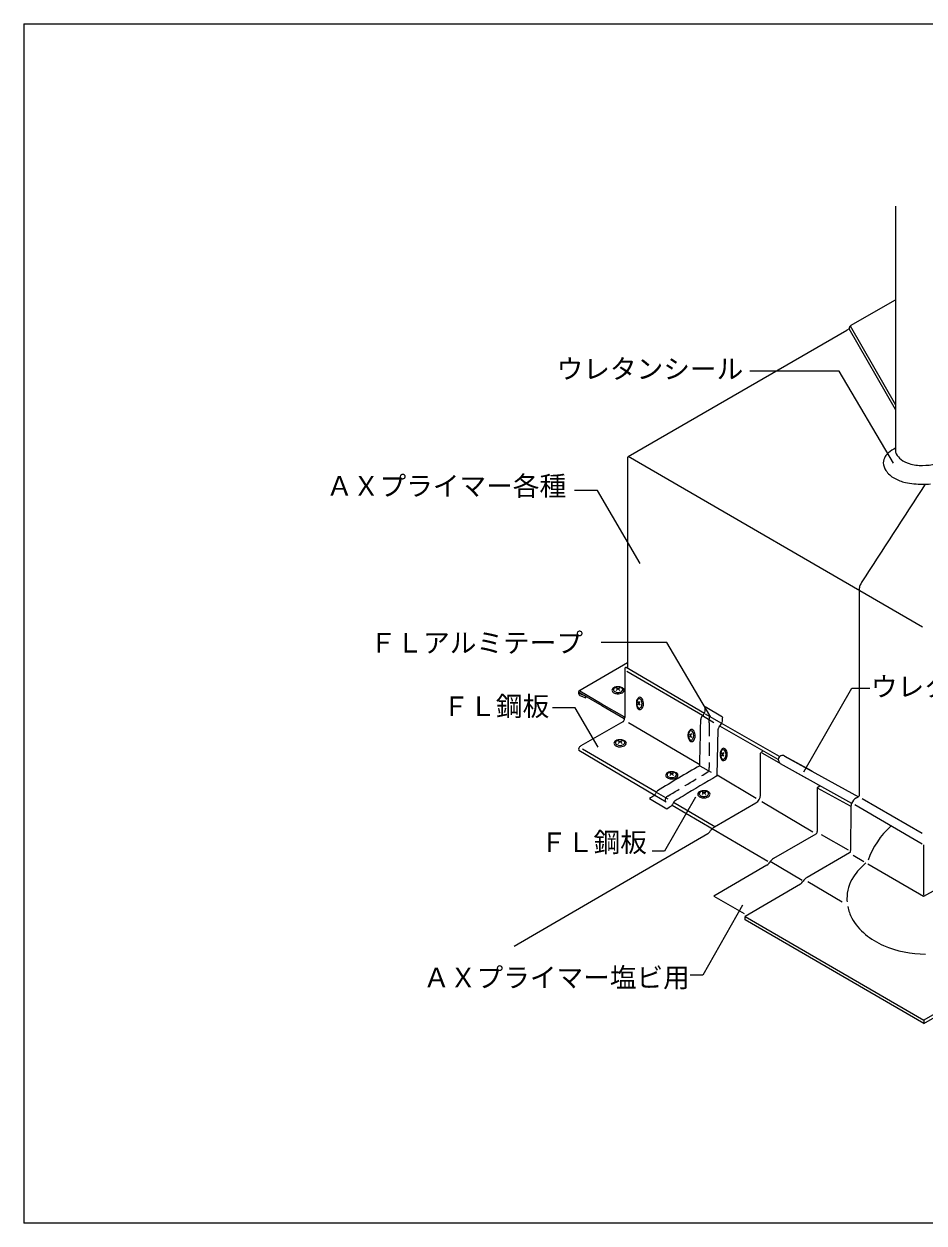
# Model space of a CAD drawing. Units: millimetres on the paper, with parts at other scales. Extents: x -135 to 135, y -94 to 92.
# Drawn here: x -135 to 0, y -88 to 92 of the extents above; entities that cross this region are included whole.
import ezdxf
from ezdxf.enums import TextEntityAlignment as Align

# ---------------------------------------------------------------- set-up
doc = ezdxf.new("R2010")
doc.units = ezdxf.units.MM
doc.linetypes.add('DASHED2', pattern=[3, 2, -1])
for name, color, linetype, lineweight in [('D-0', 7, 'Continuous', 18), ('E-0', 7, 'Continuous', 18), ('F-F', 7, 'Continuous', 18)]:
    doc.layers.add(name, color=color, linetype=linetype, lineweight=lineweight)
doc.styles.add('ＭＳ ゴシック', font='')
doc.styles.get('ＭＳ ゴシック').set_extended_font_data('MS Gothic')

msp = doc.modelspace()

# ---------------------------------------------------------------- linework, layer by layer
at = {"layer": 'D-0'}
for p, q in [((-4.236, 64.631), (-4.236, 27.731)), ((-4.316, 50.531), (-11.036, 46.671)), ((-44.376, 27.071), (-11.536, 46.031)), ((-11.176, 46.211), (-11.536, 46.031)), ((-11.176, 46.211), (-11.036, 46.671)), ((-4.236, 34.15), (-11.176, 46.211)), ((-11.034, 46.673), (-4.236, 34.83)), ((-44.416, -4.669), (-44.416, 27.031)), ((-0.196, 1.429), (-44.376, 27.071)), ((-4.236, 28.331), (-4.236, 27.731)), ((-9.716, 6.831), (-9.716, -23.889)), ((-44.456, -3.929), (-51.756, -8.169)), ((-44.876, -4.969), (-44.876, -12.109)), ((-32.916, -11.509), (-44.636, -4.609)), ((-33.196, -11.809), (-44.536, -5.189)), ((-51.756, -8.169), (-51.746, -8.169)), ((-51.616, -8.409), (-48.296, -10.329)), ((-48.296, -10.329), (-44.956, -12.249)), ((-30.196, -12.069), (-32.796, -10.529)), ((-30.416, -12.969), (-32.756, -11.589)), ((-45.136, -12.769), (-51.476, -16.389)), ((-33.614, -19.238), (-44.316, -12.909)), ((-31.016, -20.829), (-30.856, -13.869)), ((-21.84, -18.409), (-30.596, -13.409)), ((-21.635, -17.988), (-30.416, -12.969)), ((-51.776, -17.009), (-40.376, -23.749)), ((-40.144, -23.341), (-51.196, -16.849)), ((-24.512, -17.481), (-24.154, -17.096)), ((-24.512, -23.761), (-24.512, -17.481)), ((-24.278, -17.431), (-21.724, -18.872)), ((-20.872, -17.901), (-9.783, -24.037)), ((-16.752, -20.181), (-20.872, -17.901)), ((-21.532, -19.021), (-10.82, -24.978)), ((-21.532, -19.021), (-17.612, -21.201)), ((-25.13, -24.271), (-31.015, -20.77)), ((-15.971, -22.653), (-15.991, -29.229)), ((-15.971, -22.602), (-15.597, -22.349)), ((-15.971, -22.653), (-11.049, -25.39)), ((-41.156, -24.289), (-38.556, -25.809)), ((-31.373, -28.518), (-37.536, -24.849)), ((-31.412, -28.541), (-25.192, -24.921)), ((-16.631, -29.328), (-24.273, -24.781)), ((-0.22, -29.511), (-9.256, -24.309)), ((-37.772, -25.26), (-37.756, -25.269)), ((-37.756, -25.269), (-23.404, -33.673)), ((-10.956, -25.589), (-10.976, -32.069)), ((-0.224, -31.142), (-10.336, -25.209)), ((-61.445, -46.441), (-32.412, -29.541)), ((-15.379, -29.668), (-11.356, -31.969)), ((-18.236, -36.569), (-23.027, -33.712)), ((-9.016, -33.769), (-10.616, -32.829)), ((-18.516, -37.129), (-26.816, -41.969)), ((-12.251, -39.824), (-17.416, -36.769)), ((-26.816, -41.969), (0.004, -57.549))]:
    msp.add_line(p, q, dxfattribs=at)
at = {"layer": 'D-0', "linetype": 'DASHED2'}
for p, q in [((-33.196, -11.809), (-30.596, -13.409)), ((-32.176, -12.889), (-32.176, -19.629)), ((-33.616, -19.349), (-31.016, -20.829)), ((-40.144, -23.341), (-37.536, -24.849)), ((-40.376, -23.749), (-37.756, -25.269))]:
    msp.add_line(p, q, dxfattribs=at)
at = {"layer": 'D-0'}
for points in [[(-44.956, -12.029), (-48.296, -10.089), (-51.616, -8.169)], [(-51.616, -8.789), (-50.696, -9.169), (-50.696, -8.929), (-51.616, -8.569)], [(-31.036, -20.869), (-31.016, -20.869), (-31.016, -20.829)], [(-16.031, -29.489), (-16.171, -29.609), (-22.531, -33.289)], [(-11.016, -32.329), (-11.156, -32.449), (-17.516, -36.129)], [(9.004, -33.969), (-0.046, -38.991), (-8.396, -34.129)], [(-23.531, -34.289), (-31.511, -38.942), (-26.958, -41.512)], [(0.004, -58.049), (-26.816, -42.469), (-26.816, -41.969)]]:
    msp.add_lwpolyline(points, dxfattribs=at)
msp.add_lwpolyline([(76.284, -13.729), (0.004, -57.549), (0.004, -58.049), (76.284, -14.209)], close=True, dxfattribs=at)
for centre, radius, start, end in [((-4.367, 26.1), 1.709, 146.25311, 179.61013), ((-3.48, 25.574), 2.74, 131.1933, 147.41114), ((-2.379, 24.397), 4.35, 115.27546, 131.90257), ((-2.742, 28.226), 1.574, 198.30675, 208.72236), ((-1.835, 28.713), 2.603, 208.54491, 232.88414), ((-3.576, 26.326), 2.51, 184.91636, 212.67575), ((-1.131, 29.562), 3.705, 232.11577, 253.48591), ((-0.345, 31.902), 6.173, 252.66707, 271.56838), ((-0.144, 33.192), 7.46, 269.74945, 284.87691), ((-2.517, 27.139), 3.841, 214.34746, 240.50206), ((-1.315, 29.523), 6.509, 241.62441, 257.18741), ((-25556.27, 16532.742), 30425.481, 327.1038, 327.13703), ((-0.242, 35.028), 12.117, 258.01377, 270.31024), ((-0.157, 38.517), 15.605, 269.92776, 274.20519), ((-6.907, 6.866), 2.81, 168.51954, 180.70905), ((-8.255, 7.183), 1.427, 147.39837, 170.20579), ((-8.911, 7.605), 0.646, 131.19721, 147.6002), ((-43.965, -4.935), 0.912, 165.10785, 182.11792), ((-44.715, -4.716), 0.133, 53.86536, 173.45063), ((-51.519, -8.345), 0.298, 151.17872, 184.63176), ((-51.262, -8.362), 0.555, 180.67605, 230.25064), ((-51.681, -8.273), 0.123, 58.0649, 144.01698), ((-51.629, -8.436), 0.03, 64.69642, 205.30358), ((-51.445, -8.445), 0.212, 181.05438, 215.81552), ((-46.444, -8.02), 0.342, 162.80906, 232.38944), ((-46.267, -8.138), 0.549, 117.03102, 156.46687), ((-46.176, -7.772), 0.704, 227.38886, 241.05898), ((-46.294, -7.937), 0.278, 171.27428, 222.58075), ((-46.181, -7.999), 0.402, 119.16799, 164.8888), ((-45.858, -8.875), 1.392, 84.89705, 118.22961), ((-45.921, -7.38), 1.171, 239.45003, 266.22019), ((-46.123, -7.807), 0.492, 220.17357, 238.93397), ((-45.902, -7.349), 1, 241.63264, 270.51782), ((-45.87, -8.654), 1.125, 88.495, 116.74365), ((-46.476, -9.295), 1.603, 68.02994, 77.7646), ((-45.3, -8.773), 1.106, 121.38211, 139.0906), ((-45.875, -7.163), 1.392, 264.89705, 298.22961), ((-45.863, -7.224), 1.125, 268.495, 296.74365), ((-45.442, -8.604), 0.889, 100.02951, 119.27814), ((-46.621, -8.961), 1.372, 41.67424, 57.12317), ((-45.831, -8.528), 1, 61.63264, 90.51782), ((-45.812, -8.657), 1.171, 59.45003, 86.22019), ((-45.61, -8.07), 0.492, 40.17357, 58.93397), ((-45.552, -7.878), 0.402, 299.16799, 344.8888), ((-45.439, -7.941), 0.278, 351.27439, 42.58064), ((-45.557, -8.265), 0.704, 47.38886, 61.05898), ((-45.466, -7.899), 0.549, 297.03102, 336.46687), ((-45.289, -8.018), 0.342, 342.80906, 52.38944), ((-41.63, -9.994), 1.498, 176.44347, 205.94061), ((-41.855, -9.945), 1.27, 151.99353, 177.98864), ((-42.179, -9.957), 0.897, 150.0242, 180.61186), ((-41.952, -10.002), 1.125, 178.20049, 206.76757), ((-42.468, -10.365), 0.583, 209.17319, 247.95334), ((-42.475, -9.62), 0.57, 117.94907, 151.55913), ((-42.506, -9.756), 0.514, 131.8239, 151.26868), ((-42.606, -10.313), 0.402, 209.16799, 254.8888), ((-42.001, -9.574), 0.889, 190.02951, 209.27814), ((-42.308, -10.325), 0.572, 148.77818, 174.35193), ((-42.666, -9.561), 0.262, 80.35986, 134.05926), ((-41.735, -10.632), 1.222, 132.29199, 150.3884), ((-41.832, -9.433), 1.106, 211.38211, 229.0906), ((-42.589, -9.407), 0.329, 71.90445, 117.91913), ((-42.668, -10.426), 0.278, 261.27439, 312.58064), ((-42.59, -10.564), 0.354, 254.14894, 322.72096), ((-42.741, -9.694), 0.409, 26.99039, 73.12411), ((-42.703, -9.596), 0.546, 26.90201, 66.59588), ((-42.798, -10.255), 0.492, 310.17357, 328.93397), ((-43.332, -10.009), 1.079, 332.38666, 27.61334), ((-42.839, -10.306), 0.711, 318.27952, 331.14699), ((-43.443, -10.007), 1.392, 354.89705, 28.22961), ((-43.225, -10.053), 1.171, 329.45003, 356.22019), ((-25.867, -11.619), 7.015, 171.06115, 177.79445), ((-45.929, -12.139), 1.053, 333.04177, 1.66188), ((-45.058, -12.145), 0.154, 327.02086, 48.91836), ((-44.956, -12.219), 0.0296, 269.94442, 341.13094), ((-471.108, -4.639), 437.72, 358.45582, 358.98294), ((-32.817, -12.424), 0.639, 154.52114, 178.65414), ((-31.823, -12.901), 1.742, 135.53278, 154.41747), ((-34.136, -10.746), 1.42, 318.86577, 329.33947), ((-33.153, -11.33), 0.277, 329.35351, 356.04544), ((-31.965, -12.096), 0.205, 136.61691, 163.89333), ((-32.051, -12.018), 0.0898, 89.48407, 134.73482), ((-32.059, -12.079), 0.15, 47.06363, 86.83377), ((-23.564, -13.136), 6.718, 170.85887, 177.71994), ((-45.364, -12.404), 0.43, 301.96006, 330.34684), ((-34.208, -14.764), 1.171, 149.45003, 176.22019), ((-34.267, -14.809), 1.073, 152.22267, 207.77733), ((-34.766, -14.556), 0.514, 131.8239, 151.26868), ((-34.594, -14.512), 0.711, 138.27952, 151.14699), ((-34.843, -14.253), 0.354, 74.14894, 142.72096), ((-34.926, -14.361), 0.262, 80.35986, 134.05926), ((-35.001, -14.494), 0.409, 26.99039, 73.12411), ((-34.965, -14.453), 0.583, 29.17319, 67.95334), ((-35.586, -14.809), 1.073, 332.22278, 27.77722), ((-35.803, -14.824), 1.498, 356.44358, 25.9405), ((-30.443, -13.884), 0.413, 155.14552, 177.80816), ((-29.764, -14.2), 1.163, 142.99062, 155.08186), ((-39.151, -6.792), 10.796, 321.57824, 324.96898), ((-30.564, -12.852), 0.288, 331.65565, 356.70596), ((-46.144, -15.98), 0.342, 162.80906, 232.38944), ((-45.967, -16.098), 0.549, 117.03102, 156.46687), ((-46.004, -15.898), 0.262, 170.35986, 224.05926), ((-45.871, -15.974), 0.409, 116.99039, 163.12411), ((-45.548, -16.876), 1.433, 84.97826, 117.80808), ((-45.809, -15.738), 0.514, 221.8239, 241.26868), ((-45.556, -16.558), 1.073, 62.22278, 117.77722), ((-45.556, -15.239), 1.073, 242.22278, 297.77722), ((-46.077, -16.932), 1.266, 66.73178, 79.06276), ((-45, -16.733), 1.106, 121.38211, 139.0906), ((-45.144, -16.585), 0.906, 98.38726, 118.48263), ((-46.601, -17.357), 1.89, 45.50794, 57.17244), ((-45.494, -16.627), 1.181, 59.6208, 86.54151), ((-45.304, -16.06), 0.514, 41.8239, 61.26868), ((-45.242, -15.824), 0.409, 296.99039, 343.12411), ((-45.109, -15.899), 0.262, 350.35986, 44.05926), ((-45.237, -16.225), 0.704, 47.38886, 61.05898), ((-45.146, -15.859), 0.549, 297.03102, 336.46687), ((-44.969, -15.978), 0.342, 342.80906, 52.38944), ((-33.99, -14.81), 1.392, 174.89705, 208.22961), ((-34.852, -15.123), 0.409, 206.99039, 253.12411), ((-34.73, -15.222), 0.546, 206.90201, 246.59588), ((-34.261, -14.394), 0.889, 190.02951, 209.27814), ((-34.018, -15.37), 1.153, 152.0249, 165.90008), ((-34.092, -14.253), 1.106, 211.38211, 229.0906), ((-34.139, -15.307), 1.017, 131.75654, 151.92901), ((-34.927, -15.256), 0.262, 260.35986, 314.05926), ((-34.844, -15.41), 0.329, 251.90445, 297.91913), ((-35.087, -15.061), 0.514, 311.8239, 331.26868), ((-34.958, -15.197), 0.57, 297.94907, 331.55913), ((-35.578, -14.872), 1.27, 331.99353, 357.98864), ((-51.377, -16.862), 0.425, 157.64889, 200.11909), ((-51.122, -17.017), 0.721, 119.40925, 153.99346), ((-45.876, -15.732), 0.704, 227.38886, 241.05898), ((-45.619, -15.33), 1.181, 239.6208, 266.54151), ((-45.565, -15.081), 1.433, 264.97826, 297.80808), ((-2846.323, 49.676), 2813.553, 358.59423, 358.65359), ((-29.17, -17.65), 1.392, 174.89705, 208.22961), ((-29.388, -17.604), 1.171, 149.45003, 176.22019), ((-29.427, -17.649), 1.073, 152.22267, 207.77733), ((-29.774, -17.352), 0.711, 138.27952, 151.14699), ((-29.926, -17.396), 0.514, 131.8239, 151.26868), ((-29.441, -17.234), 0.889, 190.02951, 209.27814), ((-29.198, -18.21), 1.153, 152.0249, 165.90008), ((-30.023, -17.093), 0.354, 74.14894, 142.72096), ((-30.086, -17.201), 0.262, 80.35986, 134.05926), ((-29.272, -17.093), 1.106, 211.38211, 229.0906), ((-29.319, -18.147), 1.017, 131.75654, 151.92901), ((-30.161, -17.334), 0.409, 26.99039, 73.12411), ((-30.145, -17.293), 0.583, 29.17319, 67.95334), ((-30.746, -17.649), 1.073, 332.22278, 27.77722), ((-30.983, -17.664), 1.498, 356.44358, 25.9405), ((-30.758, -17.712), 1.27, 331.99353, 357.98864), ((-20.775, -18.94), 1.286, 130.7789, 136.83412), ((-21.191, -18.406), 0.61, 98.61767, 133.95885), ((-21.229, -18.487), 0.686, 58.66664, 94.44763), ((82.445, -221.622), 233.206, 119.84655, 121.65339), ((-29.91, -18.062), 0.546, 206.90201, 246.59588), ((-30.012, -17.963), 0.409, 206.99039, 253.12411), ((-30.087, -18.096), 0.262, 260.35986, 314.05926), ((-30.024, -18.25), 0.329, 251.90445, 297.91913), ((-30.247, -17.901), 0.514, 311.8239, 331.26868), ((-30.138, -18.037), 0.57, 297.94907, 331.55913), ((-21.288, -18.414), 0.552, 140.19539, 180.04646), ((-21.108, -18.424), 0.732, 179.28673, 234.59726), ((-38.372, -20.795), 0.354, 164.14894, 232.72096), ((-38.172, -20.917), 0.583, 119.17319, 157.95334), ((-38.114, -20.546), 0.711, 228.27952, 241.14699), ((-38.264, -20.718), 0.262, 170.35986, 224.05926), ((-38.131, -20.794), 0.409, 116.99039, 163.12411), ((-37.801, -21.755), 1.498, 86.44358, 115.9405), ((-37.861, -20.16), 1.171, 239.45003, 266.22019), ((-38.069, -20.558), 0.514, 221.8239, 241.26868), ((-37.816, -21.378), 1.073, 62.22278, 117.77722), ((-37.816, -20.059), 1.073, 242.22278, 297.77722), ((-38.133, -21.077), 0.572, 58.77818, 84.35193), ((-37.24, -21.533), 1.106, 121.38211, 139.0906), ((-37.815, -19.943), 1.392, 264.89705, 298.22961), ((-38.574, -21.909), 1.513, 46.68402, 60.80831), ((-37.525, -21.079), 0.57, 91.15186, 120.73894), ((-37.753, -21.53), 1.27, 61.99353, 87.98864), ((-37.564, -20.88), 0.514, 41.8239, 61.26868), ((-37.502, -20.644), 0.409, 296.99039, 343.12411), ((-37.369, -20.719), 0.262, 350.35986, 44.05926), ((-37.428, -20.91), 0.57, 27.94907, 61.55913), ((-37.403, -20.682), 0.546, 296.90201, 336.59588), ((-37.215, -20.797), 0.329, 341.90445, 27.91913), ((744.432, -1326.081), 1518.2, 120.7159, 120.93889), ((-39.097, -23.958), 1.216, 144.63038, 156.55524), ((-39.594, -23.617), 0.613, 123.94705, 143.74605), ((-33.352, -23.757), 0.583, 119.17319, 157.95334), ((-33.301, -23.619), 0.402, 119.16799, 164.8888), ((-32.981, -24.595), 1.498, 86.44358, 115.9405), ((-32.99, -24.274), 1.125, 88.495, 116.74365), ((-33.327, -24.041), 0.696, 61.61963, 84.17492), ((-32.688, -23.979), 0.631, 92.59751, 119.29329), ((-32.951, -24.148), 1, 61.63264, 90.51782), ((-32.933, -24.37), 1.27, 61.99353, 87.98864), ((-32.73, -23.69), 0.492, 40.17357, 58.93397), ((-32.559, -23.561), 0.278, 351.27439, 42.58064), ((-32.608, -23.75), 0.57, 27.94907, 61.55913), ((-23.946, -50.141), 31.057, 122.15812, 123.65237), ((-40.875, -23.287), 0.689, 305.38209, 344.18273), ((-38.275, -24.865), 0.64, 310.86397, 329.38236), ((-32.767, -27.877), 5.638, 146.78267, 151.54166), ((-36.889, -25.267), 0.764, 120.50504, 141.23978), ((-12.044, -64.619), 47.302, 120.58223, 122.23714), ((-33.552, -23.635), 0.354, 164.14894, 232.72096), ((-33.294, -23.386), 0.711, 228.27952, 241.14699), ((-33.414, -23.557), 0.278, 171.27428, 222.58075), ((-33.041, -23), 1.171, 239.45003, 266.22019), ((-33.243, -23.427), 0.492, 220.17357, 238.93397), ((-33.022, -22.969), 1, 241.63264, 270.51782), ((-32.42, -24.373), 1.106, 121.38211, 139.0906), ((-32.995, -22.783), 1.392, 264.89705, 298.22961), ((-32.983, -22.844), 1.125, 268.495, 296.74365), ((-33.942, -24.921), 1.767, 46.05841, 57.62714), ((-32.672, -23.498), 0.402, 299.16799, 344.8888), ((-32.583, -23.522), 0.546, 296.90201, 336.59588), ((-32.395, -23.637), 0.329, 341.90445, 27.91913), ((-25.824, -23.771), 1.312, 298.78689, 0.45486), ((-8.703, -25.777), 2.262, 160.18798, 175.21663), ((-9.562, -25.418), 1.332, 112.72586, 162.21539), ((-11.042, -22.076), 2.323, 294.54805, 300.3314), ((-10.102, -23.693), 0.453, 301.12134, 320.24661), ((-9.874, -23.879), 0.158, 319.30763, 356.66981), ((-41.697, -20.267), 6.37, 299.5409, 307.08036), ((-30.072, -30.561), 2.425, 123.56931, 134.87445), ((3.734, -37.869), 12.846, 132.57296, 160.25375), ((-32.685, -28.965), 0.637, 295.39912, 313.84919), ((-33.104, -28.531), 1.24, 313.8726, 333.67751), ((-30.632, -30.069), 1.681, 133.15962, 143.99305), ((-16.457, -29.291), 0.47, 335.01184, 7.49583), ((-11.443, -32.13), 0.47, 335.01184, 7.49583), ((-649.049, -32.494), 649.074, 359.44613, 0.11344), ((-24.108, -33.341), 1.111, 301.31441, 333.89071), ((-21.731, -34.73), 1.648, 119.04035, 146.86884), ((-3.555, -40.437), 8.267, 128.28628, 147.8364), ((-19.094, -36.18), 1.111, 301.31441, 333.89071), ((-16.717, -37.569), 1.648, 119.04035, 146.86884), ((-5.465, -39.35), 6.071, 146.92056, 179.79595), ((5.645, -38.812), 17.189, 181.72214, 183.25696), ((-5.062, -39.173), 6.493, 191.86657, 208.08896), ((-3.2, -37.979), 8.7, 209.25412, 230.25524), ((-1.149, -35.331), 12.048, 230.81003, 246.01735), ((0.256, -31.586), 16.043, 246.86603, 270.02559)]:
    msp.add_arc(centre, radius, start, end, dxfattribs=at)
at = {"layer": 'D-0', "linetype": 'DASHED2'}
for centre, radius, start, end in [((-31.305, -12.286), 0.893, 163.89954, 182.72664), ((-44.433, -13.046), 12.258, 0.73568, 3.35513), ((-33.282, -19.662), 1.107, 333.70262, 1.74968), ((-220.901, 285.334), 359.07, 300.54489, 301.66307), ((-32.636, -19.959), 0.396, 303.65029, 330.72131), ((-38.314, -24.497), 0.488, 170.06344, 188.46752), ((-38.017, -24.602), 0.8, 119.94522, 166.31498)]:
    msp.add_arc(centre, radius, start, end, dxfattribs=at)
at = {"layer": 'E-0'}
for p, q in [((-12.676, 39.871), (-26.074, 39.871)), ((-4.559, 26.047), (-12.676, 39.871)), ((-38.536, -0.869), (-48.401, -0.869)), ((-32.11, -11.813), (-38.536, -0.869)), ((-17.991, -20.25), (-10.815, -7.709)), ((-10.815, -7.709), (-8.079, -7.709)), ((-52.309, -10.659), (-55.729, -10.659)), ((-48.838, -16.57), (-52.309, -10.659)), ((-34.243, -24.056), (-38.879, -32.182)), ((-38.879, -32.182), (-40.751, -32.182))]:
    msp.add_line(p, q, dxfattribs=at)
for points in [[(-42.535, 11.005), (-48.961, 21.949), (-52.381, 21.949)], [(-27.184, -40.292), (-33.16, -50.768), (-35.032, -50.768)]]:
    msp.add_lwpolyline(points, dxfattribs=at)
at = {"layer": 'F-F'}
msp.add_line((-135, 92), (-135, -88), dxfattribs=at)
msp.add_lwpolyline([(-135, 92), (135, 92), (135, -88), (-135, -88)], dxfattribs=at)

# ---------------------------------------------------------------- texts
at = {"layer": 'E-0', "style": 'ＭＳ ゴシック'}
for s, p in [('ウレタンシール', (-55.092, 37.873)), ('ＡＸプライマー各種', (-89.663, 20.302)), ('ＦＬアルミテープ', (-83.122, -3.24)), ('ウレタンシール', (-7.938, -9.827)), ('ＦＬ鋼板', (-72.189, -12.77)), ('ＦＬ鋼板', (-57.54, -33.191)), ('ＡＸプライマー塩ビ用', (-75.109, -53.491))]:
    msp.add_text(s, height=2.933, dxfattribs=at).set_placement(p, align=Align.BOTTOM_LEFT)

doc.saveas('drawing.dxf')
